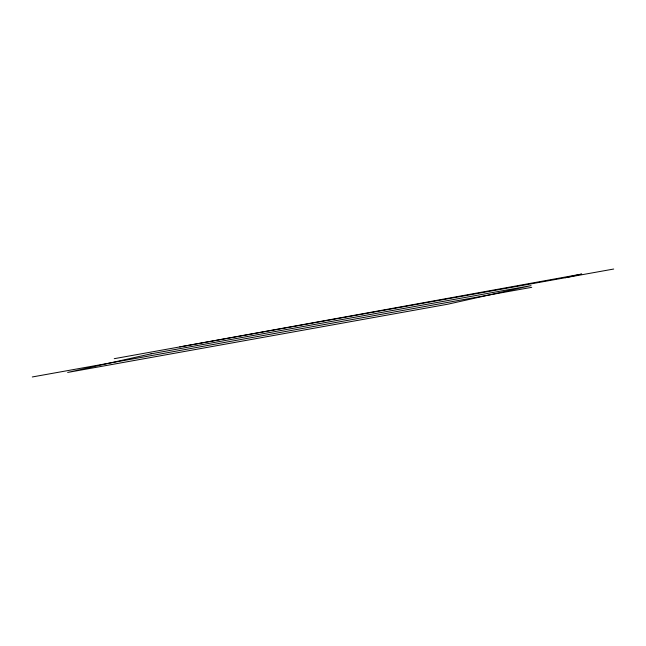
<?xml version="1.0" encoding="UTF-8"?>
<svg xmlns="http://www.w3.org/2000/svg" width="646" height="646" viewBox="0 0 646 646"><rect width="100%" height="100%" fill="white"/><g stroke="black" fill="none" stroke-linecap="round" stroke-linejoin="round"><path stroke-width="0.97" d="M179.749 346.918L581.715 274.057L565.331 277.715M114.261 358.675L613.7 269.035M32.3 376.965L531.739 287.325M151.035 353.83L67.652 372.443L447.662 304.234L531.044 285.629L151.035 353.83"/></g></svg>
